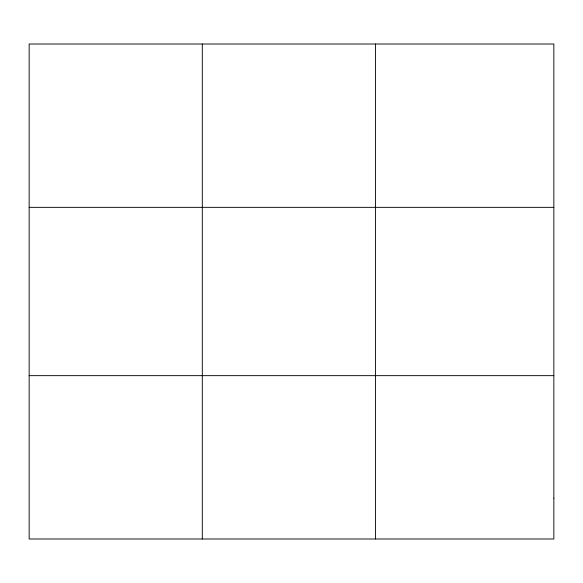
<?xml version="1.0" encoding="UTF-8"?>
<svg xmlns="http://www.w3.org/2000/svg" width="583" height="583" viewBox="0 0 583 583"><rect width="100%" height="100%" fill="white"/><g stroke="black" fill="none" stroke-linecap="round" stroke-linejoin="round"><path stroke-width="0.87" d="M202.301 538.991L202.301 44.009M375.452 538.991L375.452 44.009M29.15 207.351L553.85 207.351M29.15 375.649L553.85 375.649M553.85 498.152L553.85 538.991L29.15 538.991L29.15 44.009L553.85 44.009L553.85 498.152"/></g></svg>
